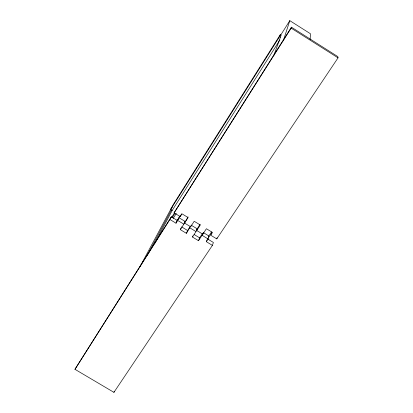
<?xml version="1.0" encoding="UTF-8"?>
<svg xmlns="http://www.w3.org/2000/svg" width="413" height="413" viewBox="0 0 413 413"><rect width="100%" height="100%" fill="white"/><g stroke="black" fill="none" stroke-linecap="round" stroke-linejoin="round"><path stroke-width="0.62" d="M310.106 39.529L310.478 33.768L289.792 20.65L280.504 35.384M210.676 235.178L212.489 232.452L206.402 228.73L202.798 234.192L196.722 230.485L200.305 225.008L194.203 221.28L190.641 226.773L184.549 223.061L188.096 217.553L181.978 213.815L180.213 216.582L174.1 212.85L291.144 28.136L291.413 27.181L337.819 56.581L338.04 57.851L216.748 238.884L210.676 235.178L211.678 232.359M283.287 40.856L289.792 20.65M216.748 238.884L217.124 237.743M171.292 216.81L169.903 219.479L175.995 223.19L177.322 220.49L171.292 216.81L74.959 369.315L113.931 392.35L212.396 245.384L213.382 242.477L207.388 238.822M212.396 245.384L206.345 241.693L208.147 238.988L209.169 236.138L203.16 232.473M273.747 55.595L281.145 35.182L280.308 34.651L173.264 204.559L170.621 209.484L172.19 210.444L154.519 243.871M206.345 241.693L206.97 239.974M170.621 209.484L279.565 36.633L280.308 34.651M202.798 234.192L203.227 233.071M192.917 235.89L192.453 237.016L198.508 240.707L202.081 235.291L202.726 233.598M198.508 240.707L199.618 237.847L202.453 233.546M192.453 237.016L196.005 231.585L197.146 228.802L191.126 225.126M196.722 230.485L197.858 227.713L200.119 224.254M181.095 227.971L180.321 229.628L186.392 233.324L190.646 226.226M190.641 226.773L191.353 225.131M186.392 233.324L187.616 230.531L190.424 226.21M113.931 392.35L114.427 391.235M184.549 223.061L188.039 216.877M180.321 229.628L183.842 224.166L185.096 221.451L179.061 217.765L177.322 220.49M180.213 216.582L181.508 213.934M175.995 223.19L179.061 217.765M174.1 212.85L291.413 27.181M147.322 255.193L171.405 209.964M140.002 266.659L170.089 210.553L172.495 206.732M172.19 210.444L279.906 39.896M74.959 369.315L169.903 219.479M171.431 217.677L174.534 212.778M172.169 217.749L174.931 213.397M173.186 218.374L176.299 213.475M176.852 220.924L179.97 216.04M184.399 222.535L185.096 221.451M196.443 229.881L197.146 228.802M208.658 236.267L211.508 231.972M208.457 237.212L209.169 236.138M177.745 220.449L183.842 224.166M189.928 227.878L196.005 231.585M202.081 235.291L208.147 238.988M181.606 226.871L187.616 230.531M194.167 234.527L199.618 237.847M279.565 36.633L280.422 37.175M291.144 28.136L338.04 57.851"/></g></svg>
